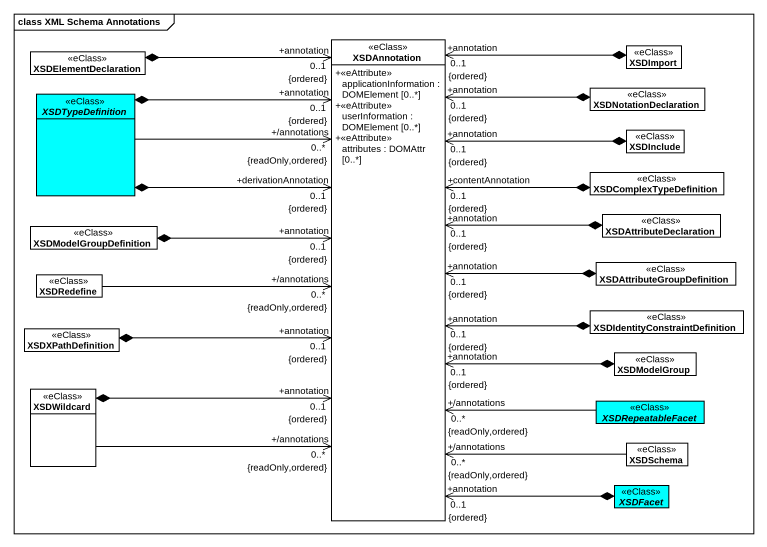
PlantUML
@startuml
mainframe class XML Schema Annotations
hide circle
hide empty members
skinparam classAttributeIconSize 0
class XSDElementDeclaration <<eClass>>
class XSDAnnotation <<eClass>> {
  +<<eAttribute>> applicationInformation : DOMElement [0..*]
  +<<eAttribute>> userInformation : DOMElement [0..*]
  +<<eAttribute>> attributes : DOMAttr [0..*]
}
class XSDImport <<eClass>>
abstract class XSDTypeDefinition <<eClass>> #00FFFF
class XSDNotationDeclaration <<eClass>>
class XSDInclude <<eClass>>
class XSDComplexTypeDefinition <<eClass>>
class XSDModelGroupDefinition <<eClass>>
class XSDAttributeDeclaration <<eClass>>
class XSDRedefine <<eClass>>
class XSDAttributeGroupDefinition <<eClass>>
class XSDXPathDefinition <<eClass>>
class "XSDIdentityConstraintDefinition" as XSDIdentityConstraintDefinit <<eClass>>
class XSDModelGroup <<eClass>>
class XSDWildcard <<eClass>>
abstract class XSDRepeatableFacet <<eClass>> #00FFFF
class XSDSchema <<eClass>>
abstract class XSDFacet <<eClass>> #00FFFF
XSDAnnotation "+annotation\n0..1\n{ordered}" <-up-* XSDElementDeclaration
XSDAnnotation "+derivationAnnotation\n0..1\n{ordered}" <-left-* XSDTypeDefinition
XSDAnnotation "+annotation\n0..1\n{ordered}" <-right-* XSDInclude
XSDAnnotation "+annotation\n0..1\n{ordered}" <-right-* XSDAttributeDeclaration
XSDAnnotation "+annotation\n0..1\n{ordered}" <-right-* XSDAttributeGroupDefinition
XSDAnnotation "+annotation\n0..1\n{ordered}" <-right-* XSDModelGroup
XSDAnnotation "+/annotations\n0..*\n{readOnly,ordered}" <-- XSDSchema
XSDAnnotation "+annotation\n0..1\n{ordered}" <--* XSDFacet
XSDImport *--> "+annotation\n0..1\n{ordered}" XSDAnnotation
XSDTypeDefinition *-right-> "+annotation\n0..1\n{ordered}" XSDAnnotation
XSDTypeDefinition -right-> "+/annotations\n0..*\n{readOnly,ordered}" XSDAnnotation
XSDNotationDeclaration *--> "+annotation\n0..1\n{ordered}" XSDAnnotation
XSDComplexTypeDefinition *-left-> "+contentAnnotation\n0..1\n{ordered}" XSDAnnotation
XSDModelGroupDefinition *-right-> "+annotation\n0..1\n{ordered}" XSDAnnotation
XSDRedefine -right-> "+/annotations\n0..*\n{readOnly,ordered}" XSDAnnotation
XSDXPathDefinition *-right-> "+annotation\n0..1\n{ordered}" XSDAnnotation
XSDIdentityConstraintDefinit *-left-> "+annotation\n0..1\n{ordered}" XSDAnnotation
XSDWildcard *-right-> "+annotation\n0..1\n{ordered}" XSDAnnotation
XSDWildcard -right-> "+/annotations\n0..*\n{readOnly,ordered}" XSDAnnotation
XSDRepeatableFacet -left-> "+/annotations\n0..*\n{readOnly,ordered}" XSDAnnotation
@enduml
